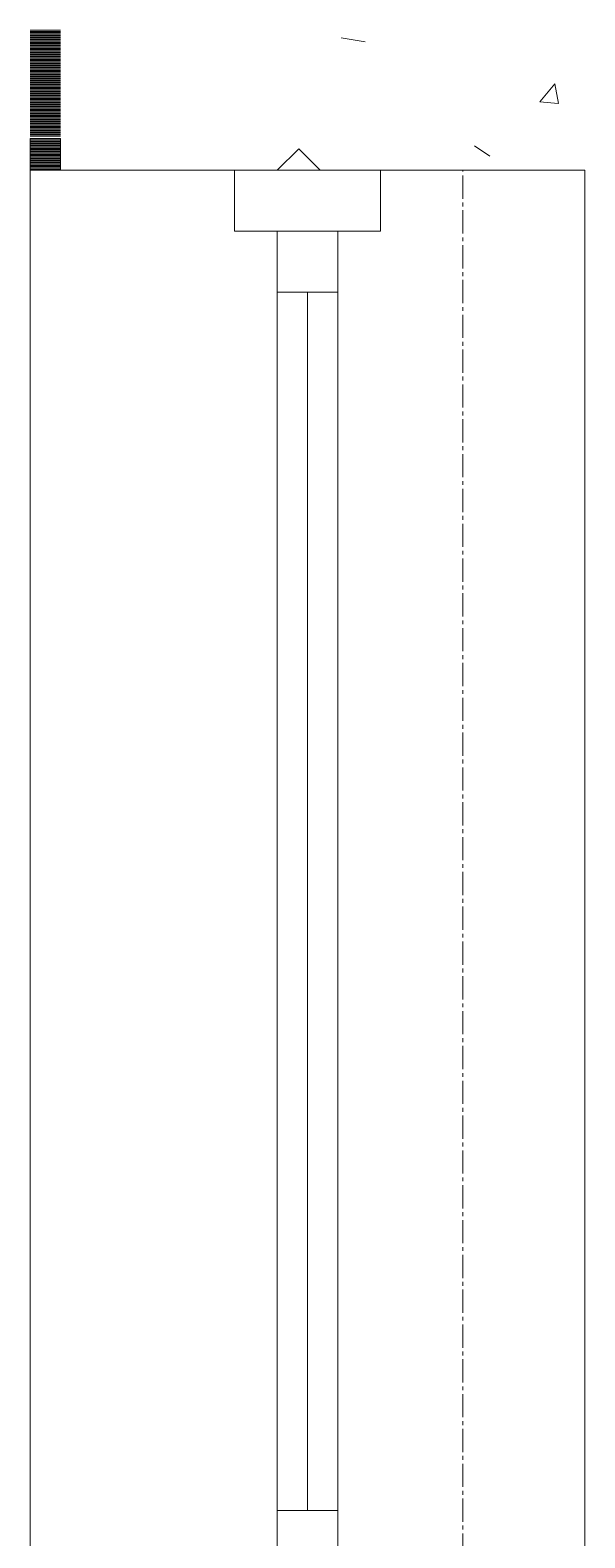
# Model space of a CAD drawing. Header units: millimetres. Extents: x -24360 to 609566, y -391049 to 148426.
# Drawn here: x 508699 to 509154, y -99924 to -98687 of the extents above; entities that cross this region are included whole.
import ezdxf

# ---------------------------------------------------------------- set-up
doc = ezdxf.new("R2010")
doc.units = ezdxf.units.MM
doc.linetypes.add('CENTER2', pattern=[28.575, 19.05, -3.175, 3.175, -3.175])
for name, color, linetype, lineweight in [('A-Wall_Материал_Газоблок_Контур', 250, 'Continuous', 0), ('АР_Окна', 4, 'Continuous', 5), ('АР_Стены ПЕНОблок', 52, 'Continuous', 20), ('АР_Тонкая', 254, 'Continuous', 5), ('АР_Утеплитель', 31, 'Continuous', 0), ('АР_Штриховка', 8, 'Continuous', 0)]:
    doc.layers.add(name, color=color, linetype=linetype, lineweight=lineweight)
doc.layers.add('АР_Оси_РД_100', color=7, linetype='Continuous', lineweight=0, true_color=0x525252)

msp = doc.modelspace()

# ---------------------------------------------------------------- linework, layer by layer
at = {"layer": 'A-Wall_Материал_Газоблок_Контур', "color": 18, "linetype": 'Continuous', "lineweight": 0, "true_color": 0x000000}
for p, q in [((508698.932, -98801.687), (508698.932, -100001.687)), ((509153.932, -100001.687), (509153.932, -98801.687))]:
    msp.add_line(p, q, dxfattribs=at)
at = {"layer": 'АР_Окна', "color": 18, "linetype": 'Continuous', "lineweight": 5, "true_color": 0x000000}
for p, q in [((508698.932, -98801.687), (508698.932, -100001.687)), ((509153.932, -98801.687), (509153.932, -100001.687)), ((508901.432, -98901.687), (508951.432, -98901.687)), ((508926.432, -98901.687), (508926.432, -99901.687)), ((508901.432, -99901.687), (508951.432, -99901.687))]:
    msp.add_line(p, q, dxfattribs=at)
for points in [[(508986.432, -98851.687), (508986.432, -98801.687), (508866.432, -98801.687), (508866.432, -98851.687)], [(508901.432, -98851.687), (508951.432, -98851.687), (508951.432, -99951.687), (508901.432, -99951.687)]]:
    msp.add_lwpolyline(points, close=True, dxfattribs=at)
at = {"layer": 'АР_Оси_РД_100', "linetype": 'CENTER2'}
msp.add_line((509053.933, -133315.052), (509053.933, -98801.687), dxfattribs=at)
at = {"layer": 'АР_Стены ПЕНОблок', "color": 18, "linetype": 'Continuous', "lineweight": 20, "true_color": 0x000000}
msp.add_line((508953.932, -98801.687), (509153.932, -98801.687), dxfattribs=at)
at = {"layer": 'АР_Тонкая', "color": 18, "linetype": 'Continuous', "lineweight": 5, "true_color": 0x000000}
for p, q in [((508698.932, -98775.687), (508698.932, -98801.687)), ((508723.932, -98775.687), (508723.932, -98801.687)), ((508723.932, -98801.687), (508723.932, -98775.687)), ((508698.932, -98801.687), (508723.932, -98801.687)), ((508723.932, -98801.687), (508803.932, -98801.687))]:
    msp.add_line(p, q, dxfattribs=at)
at = {"layer": 'АР_Утеплитель', "color": 18, "linetype": 'Continuous', "lineweight": 0, "true_color": 0x000000}
msp.add_line((508803.932, -98801.687), (508953.932, -98801.687), dxfattribs=at)
at = {"layer": 'АР_Штриховка', "color": 18, "linetype": 'Continuous', "lineweight": 0, "true_color": 0x000000}
for p, q in [((508698.932, -98686.687), (508723.932, -98686.687)), ((508698.932, -98687.687), (508723.932, -98687.687)), ((508698.932, -98688.687), (508723.932, -98688.687)), ((508698.932, -98689.687), (508723.932, -98689.687)), ((508698.932, -98690.687), (508723.932, -98690.687)), ((508698.932, -98691.687), (508723.932, -98691.687)), ((508698.932, -98692.687), (508723.932, -98692.687)), ((508698.932, -98693.687), (508723.932, -98693.687)), ((508698.932, -98694.687), (508723.932, -98694.687)), ((508953.932, -98693.084), (508973.759, -98696.159)), ((508698.932, -98695.687), (508723.932, -98695.687)), ((508698.932, -98696.687), (508723.932, -98696.687)), ((508698.932, -98697.687), (508723.932, -98697.687)), ((508698.932, -98698.687), (508723.932, -98698.687)), ((508698.932, -98699.687), (508723.932, -98699.687)), ((508698.932, -98700.687), (508723.932, -98700.687)), ((508698.932, -98701.687), (508723.932, -98701.687)), ((508698.932, -98702.687), (508723.932, -98702.687)), ((508698.932, -98703.687), (508723.932, -98703.687)), ((508698.932, -98704.687), (508723.932, -98704.687)), ((508698.932, -98705.687), (508723.932, -98705.687)), ((508698.932, -98706.687), (508723.932, -98706.687)), ((508698.932, -98707.687), (508723.932, -98707.687)), ((508698.932, -98708.687), (508723.932, -98708.687)), ((508698.932, -98709.687), (508723.932, -98709.687)), ((508698.932, -98710.687), (508723.932, -98710.687)), ((508698.932, -98711.687), (508723.932, -98711.687)), ((508698.932, -98712.687), (508723.932, -98712.687)), ((508698.932, -98713.687), (508723.932, -98713.687)), ((508698.932, -98714.687), (508723.932, -98714.687)), ((508698.932, -98715.687), (508723.932, -98715.687)), ((508698.932, -98716.687), (508723.932, -98716.687)), ((508698.932, -98717.687), (508723.932, -98717.687)), ((508698.932, -98718.687), (508723.932, -98718.687)), ((508698.932, -98719.687), (508723.932, -98719.687)), ((508698.932, -98720.687), (508723.932, -98720.687)), ((508698.932, -98721.687), (508723.932, -98721.687)), ((508698.932, -98722.687), (508723.932, -98722.687)), ((508698.932, -98723.687), (508723.932, -98723.687)), ((508698.932, -98724.687), (508723.932, -98724.687)), ((508698.932, -98725.687), (508723.932, -98725.687)), ((508698.932, -98726.687), (508723.932, -98726.687)), ((508698.932, -98727.687), (508723.932, -98727.687)), ((508698.932, -98728.687), (508723.932, -98728.687)), ((508698.932, -98729.687), (508723.932, -98729.687)), ((508698.932, -98730.687), (508723.932, -98730.687)), ((508698.932, -98731.687), (508723.932, -98731.687)), ((509116.98, -98745.469), (509129.225, -98730.876)), ((509132.267, -98746.778), (509129.33, -98730.857)), ((508698.932, -98732.687), (508723.932, -98732.687)), ((508698.932, -98733.687), (508723.932, -98733.687)), ((508698.932, -98734.687), (508723.932, -98734.687)), ((508698.932, -98735.687), (508723.932, -98735.687)), ((508698.932, -98736.687), (508723.932, -98736.687)), ((508698.932, -98737.687), (508723.932, -98737.687)), ((508698.932, -98738.687), (508723.932, -98738.687)), ((508698.932, -98739.687), (508723.932, -98739.687)), ((508698.932, -98740.687), (508723.932, -98740.687)), ((508698.932, -98741.687), (508723.932, -98741.687)), ((508698.932, -98742.687), (508723.932, -98742.687)), ((508698.932, -98743.687), (508723.932, -98743.687)), ((508698.932, -98744.687), (508723.932, -98744.687)), ((508698.932, -98745.687), (508723.932, -98745.687)), ((508698.932, -98746.687), (508723.932, -98746.687)), ((508698.932, -98747.687), (508723.932, -98747.687)), ((508698.932, -98748.687), (508723.932, -98748.687)), ((508698.932, -98749.687), (508723.932, -98749.687)), ((508698.932, -98750.687), (508723.932, -98750.687)), ((508698.932, -98751.687), (508723.932, -98751.687)), ((508698.932, -98752.687), (508723.932, -98752.687)), ((508698.932, -98753.687), (508723.932, -98753.687)), ((508698.932, -98754.687), (508723.932, -98754.687)), ((508698.932, -98755.687), (508723.932, -98755.687)), ((508698.932, -98756.687), (508723.932, -98756.687)), ((509116.98, -98745.47), (509132.162, -98746.798)), ((508698.932, -98757.687), (508723.932, -98757.687)), ((508698.932, -98758.687), (508723.932, -98758.687)), ((508698.932, -98759.687), (508723.932, -98759.687)), ((508698.932, -98760.687), (508723.932, -98760.687)), ((508698.932, -98761.687), (508723.932, -98761.687)), ((508698.932, -98762.687), (508723.932, -98762.687)), ((508698.932, -98763.687), (508723.932, -98763.687)), ((508698.932, -98764.687), (508723.932, -98764.687)), ((508698.932, -98765.687), (508723.932, -98765.687)), ((508698.932, -98766.687), (508723.932, -98766.687)), ((508698.932, -98767.687), (508723.932, -98767.687)), ((508698.932, -98768.687), (508723.932, -98768.687)), ((508698.932, -98769.687), (508723.932, -98769.687)), ((508698.932, -98770.687), (508723.932, -98770.687)), ((508698.932, -98771.687), (508723.932, -98771.687)), ((508698.932, -98772.687), (508723.932, -98772.687)), ((508698.932, -98773.687), (508723.932, -98773.687)), ((508698.932, -98775.687), (508723.932, -98775.687)), ((508698.932, -98776.687), (508723.932, -98776.687)), ((508698.932, -98777.687), (508723.932, -98777.687)), ((508698.932, -98778.687), (508723.932, -98778.687)), ((508698.932, -98779.687), (508723.932, -98779.687)), ((508698.932, -98780.687), (508723.932, -98780.687)), ((509063.379, -98781.53), (509076.013, -98790.052)), ((508698.932, -98781.687), (508723.932, -98781.687)), ((508698.932, -98782.687), (508723.932, -98782.687)), ((508698.932, -98783.687), (508723.932, -98783.687)), ((508698.932, -98784.687), (508723.932, -98784.687)), ((508698.932, -98785.687), (508723.932, -98785.687)), ((508698.932, -98786.687), (508723.932, -98786.687)), ((508698.932, -98787.687), (508723.932, -98787.687)), ((508698.932, -98788.687), (508723.932, -98788.687)), ((508698.932, -98789.687), (508723.932, -98789.687)), ((508698.932, -98790.687), (508723.932, -98790.687)), ((508698.932, -98791.687), (508723.932, -98791.687)), ((508698.932, -98792.687), (508723.932, -98792.687)), ((508698.932, -98793.687), (508723.932, -98793.687)), ((508901.665, -98801.687), (508919.229, -98784.123)), ((508936.792, -98801.687), (508919.229, -98784.123)), ((508698.932, -98794.687), (508723.932, -98794.687)), ((508698.932, -98795.687), (508723.932, -98795.687)), ((508698.932, -98796.687), (508723.932, -98796.687)), ((508698.932, -98797.687), (508723.932, -98797.687)), ((508698.932, -98798.687), (508723.932, -98798.687)), ((508698.932, -98799.687), (508723.932, -98799.687)), ((508698.932, -98800.687), (508723.932, -98800.687))]:
    msp.add_line(p, q, dxfattribs=at)

doc.saveas('drawing.dxf')
